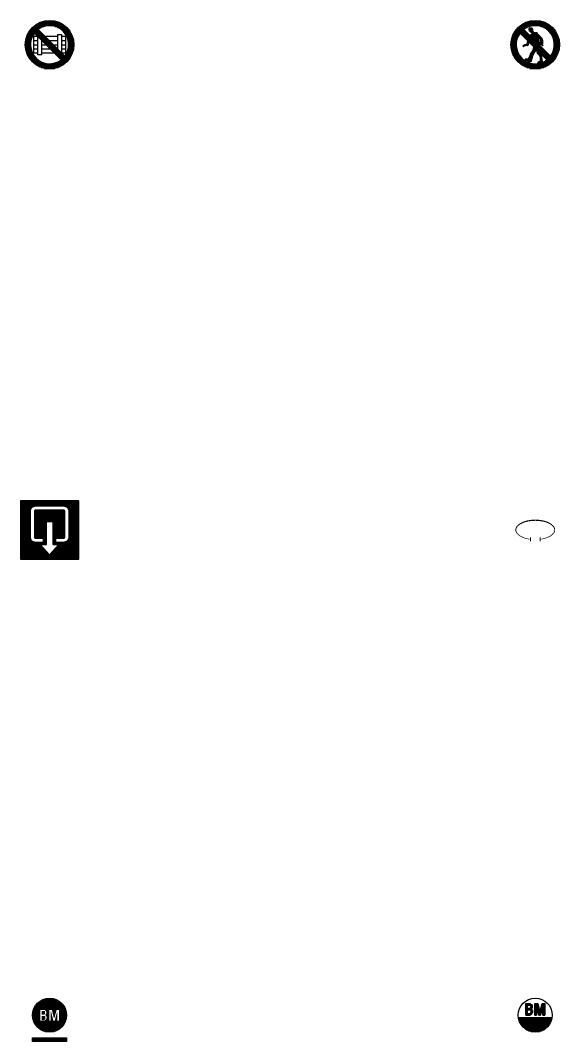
# Model space of a CAD drawing. Header units: millimetres. Extents: x -3 to 2253, y -3 to 1300.
# Drawn here: x 699 to 810, y 199.6 to 410 of the extents above; entities that cross this region are included whole.
import ezdxf

# ---------------------------------------------------------------- set-up
doc = ezdxf.new("R2010")
doc.units = ezdxf.units.MM
for name, color, linetype in [('GROEN', 3, 'Continuous'), ('ROOD', 1, 'Continuous'), ('VEILIG', 7, 'Continuous')]:
    doc.layers.add(name, color=color, linetype=linetype)

# ---------------------------------------------------------------- blocks, each defined once
blk = doc.blocks.new('*X197')
at = {"color": 0}
for p, q in [((209.5, 124.375), (216.5, 124.375)), ((209.5, 124.25), (216.5, 124.25)), ((209.5, 124.125), (216.5, 124.125)), ((209.5, 124), (216.5, 124)), ((209.5, 123.875), (216.5, 123.875)), ((209.5, 123.75), (216.5, 123.75))]:
    blk.add_line(p, q, dxfattribs=at)
blk = doc.blocks.new('*X196')
at = {"color": 0}
for p, q in [((191.42, 122.12), (194.58, 122.12)), ((191.7, 122.25), (194.3, 122.25)), ((192.07, 122.38), (193.93, 122.38)), ((189.65, 120), (191.08, 120)), ((189.69, 120.12), (191.08, 120.12)), ((189.73, 120.25), (196.27, 120.25)), ((189.78, 120.38), (196.22, 120.38)), ((189.84, 120.5), (196.16, 120.5)), ((189.9, 120.62), (196.1, 120.62)), ((189.97, 120.75), (196.03, 120.75)), ((190.04, 120.88), (195.96, 120.88)), ((190.13, 121), (195.87, 121)), ((190.22, 121.12), (195.78, 121.12)), ((190.32, 121.25), (195.68, 121.25)), ((190.43, 121.38), (195.57, 121.38)), ((190.55, 121.5), (195.45, 121.5)), ((190.68, 121.62), (195.32, 121.62)), ((190.83, 121.75), (195.17, 121.75)), ((191, 121.88), (195, 121.88)), ((191.2, 122), (194.8, 122)), ((192.08, 120.12), (192.94, 120.12)), ((192.23, 120), (192.94, 120)), ((193.52, 120.12), (194.39, 120.12)), ((193.55, 120), (194.36, 120)), ((194.95, 120.12), (196.31, 120.12)), ((194.95, 120), (196.35, 120)), ((189.5, 119.12), (191.08, 119.12)), ((189.5, 119), (191.08, 119)), ((189.5, 118.88), (191.08, 118.88)), ((189.51, 119.25), (191.08, 119.25)), ((189.51, 118.75), (191.08, 118.75)), ((189.52, 119.38), (191.08, 119.38)), ((189.52, 118.62), (191.08, 118.62)), ((189.54, 119.5), (191.08, 119.5)), ((189.54, 118.5), (191.08, 118.5)), ((189.56, 119.62), (191.08, 119.62)), ((189.56, 118.38), (191.08, 118.38)), ((189.58, 119.75), (191.08, 119.75)), ((189.58, 118.25), (191.08, 118.25)), ((189.61, 119.88), (191.08, 119.88)), ((189.61, 118.12), (191.08, 118.12)), ((189.65, 118), (191.08, 118)), ((189.69, 117.88), (191.08, 117.88)), ((191.41, 119.75), (192, 119.75)), ((191.41, 119.62), (192.04, 119.62)), ((191.41, 119.5), (192.05, 119.5)), ((191.41, 119.38), (192.03, 119.38)), ((191.41, 119.25), (191.96, 119.25)), ((191.41, 118.75), (192.04, 118.75)), ((191.41, 118.62), (192.07, 118.62)), ((191.41, 118.5), (192.08, 118.5)), ((191.41, 118.38), (192.06, 118.38)), ((191.41, 118.25), (192.02, 118.25)), ((191.41, 118.12), (191.91, 118.12)), ((192.09, 117.88), (192.94, 117.88)), ((192.23, 118), (192.94, 118)), ((192.25, 119.12), (192.94, 119.12)), ((192.25, 119), (192.94, 119)), ((192.31, 119.88), (192.94, 119.88)), ((192.33, 119.25), (192.94, 119.25)), ((192.33, 118.12), (192.94, 118.12)), ((192.35, 118.88), (192.94, 118.88)), ((192.36, 119.75), (192.94, 119.75)), ((192.37, 119.38), (192.94, 119.38)), ((192.39, 119.62), (192.94, 119.62)), ((192.39, 119.5), (192.94, 119.5)), ((192.39, 118.25), (192.94, 118.25)), ((192.41, 118.75), (192.94, 118.75)), ((192.43, 118.38), (192.94, 118.38)), ((192.44, 118.62), (192.94, 118.62)), ((192.45, 118.5), (192.94, 118.5)), ((193.27, 119.62), (193.3, 119.62)), ((193.27, 119.5), (193.33, 119.5)), ((193.27, 119.38), (193.36, 119.38)), ((193.27, 119.25), (193.39, 119.25)), ((193.27, 119.12), (193.42, 119.12)), ((193.27, 119), (193.45, 119)), ((193.27, 118.88), (193.48, 118.88)), ((193.27, 118.75), (193.51, 118.75)), ((193.27, 118.62), (193.54, 118.62)), ((193.27, 118.5), (193.57, 118.5)), ((193.27, 118.38), (193.61, 118.38)), ((193.27, 118.25), (193.64, 118.25)), ((193.27, 118.12), (193.67, 118.12)), ((193.27, 118), (193.7, 118)), ((193.27, 117.88), (193.73, 117.88)), ((193.58, 119.88), (194.33, 119.88)), ((193.61, 119.75), (194.29, 119.75)), ((193.64, 119.62), (194.26, 119.62)), ((193.67, 119.5), (194.22, 119.5)), ((193.7, 119.38), (194.19, 119.38)), ((193.73, 119.25), (194.16, 119.25)), ((193.76, 119.12), (194.12, 119.12)), ((193.79, 119), (194.09, 119)), ((193.82, 118.88), (194.05, 118.88)), ((193.85, 118.75), (194.02, 118.75)), ((193.88, 118.62), (193.99, 118.62)), ((193.91, 118.5), (193.95, 118.5)), ((194.13, 117.88), (194.59, 117.88)), ((194.16, 118), (194.59, 118)), ((194.19, 118.12), (194.59, 118.12)), ((194.22, 118.25), (194.59, 118.25)), ((194.25, 118.38), (194.59, 118.38)), ((194.29, 118.5), (194.59, 118.5)), ((194.32, 118.62), (194.59, 118.62)), ((194.35, 118.75), (194.59, 118.75)), ((194.38, 118.88), (194.59, 118.88)), ((194.41, 119), (194.59, 119)), ((194.44, 119.12), (194.59, 119.12)), ((194.47, 119.25), (194.59, 119.25)), ((194.5, 119.38), (194.59, 119.38)), ((194.53, 119.5), (194.59, 119.5)), ((194.56, 119.62), (194.59, 119.62)), ((194.95, 119.88), (196.39, 119.88)), ((194.95, 119.75), (196.42, 119.75)), ((194.95, 119.62), (196.44, 119.62)), ((194.95, 119.5), (196.46, 119.5)), ((194.95, 119.38), (196.48, 119.38)), ((194.95, 119.25), (196.49, 119.25)), ((194.95, 119.12), (196.5, 119.12)), ((194.95, 119), (196.5, 119)), ((194.95, 118.88), (196.5, 118.88)), ((194.95, 118.75), (196.49, 118.75)), ((194.95, 118.62), (196.48, 118.62)), ((194.95, 118.5), (196.46, 118.5)), ((194.95, 118.38), (196.44, 118.38)), ((194.95, 118.25), (196.42, 118.25)), ((194.95, 118.12), (196.39, 118.12)), ((194.95, 118), (196.35, 118)), ((194.95, 117.88), (196.31, 117.88)), ((189.73, 117.75), (196.27, 117.75)), ((189.78, 117.62), (196.22, 117.62)), ((189.84, 117.5), (196.16, 117.5)), ((189.9, 117.38), (196.1, 117.38)), ((189.97, 117.25), (196.03, 117.25)), ((190.04, 117.12), (195.96, 117.12)), ((190.13, 117), (195.87, 117)), ((190.22, 116.88), (195.78, 116.88)), ((190.32, 116.75), (195.68, 116.75)), ((190.43, 116.62), (195.57, 116.62)), ((190.55, 116.5), (195.45, 116.5)), ((190.68, 116.38), (195.32, 116.38)), ((190.83, 116.25), (195.17, 116.25)), ((191, 116.12), (195, 116.12)), ((191.2, 116), (194.8, 116)), ((191.42, 115.88), (194.58, 115.88)), ((191.7, 115.75), (194.3, 115.75)), ((192.07, 115.62), (193.93, 115.62))]:
    blk.add_line(p, q, dxfattribs=at)
blk = doc.blocks.new('0511')
at = {"layer": 'ROOD'}
for p, q in [((-3.5, -4.7), (3.5, -4.7)), ((-3.5, -5.45), (-3.5, -4.7)), ((3.5, -5.45), (-3.5, -5.45)), ((3.5, -4.7), (3.5, -5.45))]:
    blk.add_line(p, q, dxfattribs=at)
blk.add_circle((0, 0), 3.5, dxfattribs=at)
blk.add_blockref('*X196', (-193, -119), dxfattribs=at)
at = {"layer": 'ROOD', "xscale": -1, "rotation": 180}
blk.add_blockref('*X197', (-213, 119), dxfattribs=at)
blk = doc.blocks.new('*X200')
at = {"color": 0}
for p, q in [((251.08, 121.38), (251.94, 121.38)), ((251.08, 121.25), (252.18, 121.25)), ((251.08, 121.12), (252.28, 121.12)), ((251.08, 121), (251.41, 121)), ((251.08, 120.88), (251.41, 120.88)), ((251.08, 120.75), (251.41, 120.75)), ((251.08, 120.62), (251.41, 120.62)), ((251.08, 120.5), (251.41, 120.5)), ((251.08, 120.38), (252.29, 120.38)), ((251.08, 120.25), (252.19, 120.25)), ((251.08, 120.12), (252.31, 120.12)), ((251.08, 120), (251.41, 120)), ((251.97, 121), (252.34, 121)), ((252, 120.5), (252.35, 120.5)), ((252, 120), (252.39, 120)), ((252.03, 120.88), (252.38, 120.88)), ((252.04, 120.62), (252.38, 120.62)), ((252.05, 120.75), (252.39, 120.75)), ((252.94, 121.38), (253.51, 121.38)), ((252.94, 121.25), (253.54, 121.25)), ((252.94, 121.12), (253.57, 121.12)), ((252.94, 121), (253.6, 121)), ((252.94, 120.88), (253.27, 120.88)), ((252.94, 120.75), (253.27, 120.75)), ((252.94, 120.62), (253.27, 120.62)), ((252.94, 120.5), (253.27, 120.5)), ((252.94, 120.38), (253.27, 120.38)), ((252.94, 120.25), (253.27, 120.25)), ((252.94, 120.12), (253.27, 120.12)), ((252.94, 120), (253.27, 120)), ((253.29, 120.88), (253.63, 120.88)), ((253.32, 120.75), (253.66, 120.75)), ((253.35, 120.62), (253.69, 120.62)), ((253.38, 120.5), (253.72, 120.5)), ((253.41, 120.38), (253.75, 120.38)), ((253.44, 120.25), (253.78, 120.25)), ((253.47, 120.12), (253.81, 120.12)), ((253.5, 120), (253.84, 120)), ((254.03, 120), (254.36, 120)), ((254.07, 120.12), (254.39, 120.12)), ((254.1, 120.25), (254.42, 120.25)), ((254.14, 120.38), (254.45, 120.38)), ((254.17, 120.5), (254.48, 120.5)), ((254.2, 120.62), (254.51, 120.62)), ((254.24, 120.75), (254.54, 120.75)), ((254.27, 120.88), (254.57, 120.88)), ((254.3, 121), (254.95, 121)), ((254.34, 121.12), (254.95, 121.12)), ((254.37, 121.25), (254.95, 121.25)), ((254.41, 121.38), (254.95, 121.38)), ((254.59, 120.88), (254.95, 120.88)), ((254.59, 120.75), (254.95, 120.75)), ((254.59, 120.62), (254.95, 120.62)), ((254.59, 120.5), (254.95, 120.5)), ((254.59, 120.38), (254.95, 120.38)), ((254.59, 120.25), (254.95, 120.25)), ((254.59, 120.12), (254.95, 120.12)), ((254.59, 120), (254.95, 120)), ((251.08, 119.88), (251.41, 119.88)), ((251.08, 119.75), (251.41, 119.75)), ((251.08, 119.62), (251.41, 119.62)), ((251.08, 119.5), (251.41, 119.5)), ((251.08, 119.38), (251.41, 119.38)), ((251.08, 119.25), (252.27, 119.25)), ((251.08, 119.12), (252.16, 119.12)), ((251.08, 119), (251.97, 119)), ((251.97, 119.38), (252.36, 119.38)), ((252.04, 119.5), (252.41, 119.5)), ((252.07, 119.88), (252.43, 119.88)), ((252.07, 119.62), (252.44, 119.62)), ((252.08, 119.75), (252.45, 119.75)), ((252.94, 119.88), (253.27, 119.88)), ((252.94, 119.75), (253.27, 119.75)), ((252.94, 119.62), (253.27, 119.62)), ((252.94, 119.5), (253.27, 119.5)), ((252.94, 119.38), (253.27, 119.38)), ((252.94, 119.25), (253.27, 119.25)), ((252.94, 119.12), (253.27, 119.12)), ((252.94, 119), (253.27, 119)), ((253.53, 119.88), (253.87, 119.88)), ((253.56, 119.75), (253.9, 119.75)), ((253.59, 119.62), (253.93, 119.62)), ((253.62, 119.5), (254.24, 119.5)), ((253.65, 119.38), (254.21, 119.38)), ((253.69, 119.25), (254.17, 119.25)), ((253.72, 119.12), (254.14, 119.12)), ((253.75, 119), (254.11, 119)), ((253.93, 119.62), (254.27, 119.62)), ((253.97, 119.75), (254.3, 119.75)), ((254, 119.88), (254.33, 119.88)), ((254.59, 119.88), (254.95, 119.88)), ((254.59, 119.75), (254.95, 119.75)), ((254.59, 119.62), (254.95, 119.62)), ((254.59, 119.5), (254.95, 119.5)), ((254.59, 119.38), (254.95, 119.38)), ((254.59, 119.25), (254.95, 119.25)), ((254.59, 119.12), (254.95, 119.12)), ((254.59, 119), (254.95, 119))]:
    blk.add_line(p, q, dxfattribs=at)
blk = doc.blocks.new('*X199')
at = {"color": 0}
for p, q in [((249.56, 118.38), (256.44, 118.38)), ((249.58, 118.25), (256.42, 118.25)), ((249.61, 118.12), (256.39, 118.12)), ((249.65, 118), (256.35, 118)), ((249.69, 117.88), (256.31, 117.88)), ((249.73, 117.75), (256.27, 117.75)), ((249.78, 117.62), (256.22, 117.62)), ((249.84, 117.5), (256.16, 117.5)), ((249.9, 117.38), (256.1, 117.38)), ((249.97, 117.25), (256.03, 117.25)), ((250.04, 117.12), (255.96, 117.12)), ((250.13, 117), (255.87, 117)), ((250.22, 116.88), (255.78, 116.88)), ((250.32, 116.75), (255.68, 116.75)), ((250.43, 116.62), (255.57, 116.62)), ((250.55, 116.5), (255.45, 116.5)), ((250.68, 116.38), (255.32, 116.38)), ((250.83, 116.25), (255.17, 116.25)), ((251, 116.12), (255, 116.12)), ((251.2, 116), (254.8, 116)), ((251.42, 115.88), (254.58, 115.88)), ((251.7, 115.75), (254.3, 115.75)), ((252.07, 115.62), (253.93, 115.62))]:
    blk.add_line(p, q, dxfattribs=at)
blk = doc.blocks.new('0512')
at = {"layer": 'ROOD'}
for p, q in [((-0.06, 2.388), (0.51, 2.388)), ((-0.06, -0.012), (-0.06, 2.388)), ((0.51, 2.388), (0.93, 0.618)), ((0.93, 0.618), (1.41, 2.388)), ((1.41, 2.388), (1.95, 2.388)), ((1.95, 2.388), (1.95, -0.012)), ((0.75, -0.012), (0.27, 1.938)), ((0.27, 1.938), (0.27, -0.012)), ((1.59, 1.938), (1.11, -0.012)), ((1.59, -0.012), (1.59, 1.938)), ((-3.464, -0.5), (3.464, -0.5)), ((0.27, -0.012), (-0.06, -0.012)), ((1.11, -0.012), (0.75, -0.012)), ((1.95, -0.012), (1.59, -0.012))]:
    blk.add_line(p, q, dxfattribs=at)
for points in [[(-1.92, 2.388), (-1.17, 2.388, -0.2196368), (-0.78, 2.208, -0.3862653), (-0.81, 1.248, -0.3368756), (-0.6, 0.468, -0.1852131), (-1.05, -0.012), (-1.92, -0.012)], [(-1.59, 2.058), (-1.17, 2.058, -0.3027756), (-0.99, 1.938, -0.2), (-0.99, 1.518, -0.3027756), (-1.17, 1.398), (-1.59, 1.398)], [(-1.59, 1.068), (-1.17, 1.068, -0.3757351), (-0.93, 0.858, -0.1085623), (-0.96, 0.498, -0.2478878), (-1.17, 0.288), (-1.59, 0.288)]]:
    blk.add_lwpolyline(points, format="xyb", close=True, dxfattribs=at)
blk.add_circle((0, 0), 3.5, dxfattribs=at)
for name in ['*X200', '*X199']:
    blk.add_blockref(name, (-253, -119), dxfattribs=at)
blk = doc.blocks.new('*X247')
at = {"color": 0}
for p, q in [((84, 105.9), (96, 105.9)), ((84, 105.8), (96, 105.8)), ((84, 105.7), (96, 105.7)), ((84, 105.6), (96, 105.6)), ((84, 105.5), (96, 105.5)), ((84, 105.4), (96, 105.4)), ((84, 105.3), (96, 105.3)), ((84, 105.2), (96, 105.2)), ((84, 105.1), (96, 105.1)), ((84, 105), (96, 105)), ((84, 104.9), (86.86, 104.9)), ((84, 104.8), (86.6, 104.8)), ((84, 104.7), (86.45, 104.7)), ((84, 104.6), (86.34, 104.6)), ((84, 104.5), (86.25, 104.5)), ((84, 104.4), (86.18, 104.4)), ((84, 104.3), (86.13, 104.3)), ((84, 104.2), (86.09, 104.2)), ((84, 104.1), (86.06, 104.1)), ((84, 104), (86.05, 104)), ((84, 103.9), (86.04, 103.9)), ((84, 103.8), (86.04, 103.8)), ((84, 103.7), (86.04, 103.7)), ((84, 103.6), (86.04, 103.6)), ((84, 103.5), (86.04, 103.5)), ((84, 103.4), (86.04, 103.4)), ((84, 103.3), (86.04, 103.3)), ((84, 103.2), (86.04, 103.2)), ((86.89, 103.8), (93.11, 103.8)), ((86.89, 103.7), (93.11, 103.7)), ((86.89, 103.6), (93.11, 103.6)), ((86.89, 103.5), (93.11, 103.5)), ((86.89, 103.4), (93.11, 103.4)), ((86.89, 103.3), (93.11, 103.3)), ((86.89, 103.2), (93.11, 103.2)), ((86.9, 103.9), (93.1, 103.9)), ((86.95, 104), (93.05, 104)), ((93.14, 104.9), (96, 104.9)), ((93.4, 104.8), (96, 104.8)), ((93.55, 104.7), (96, 104.7)), ((93.66, 104.6), (96, 104.6)), ((93.75, 104.5), (96, 104.5)), ((93.82, 104.4), (96, 104.4)), ((93.87, 104.3), (96, 104.3)), ((93.91, 104.2), (96, 104.2)), ((93.94, 104.1), (96, 104.1)), ((93.95, 104), (96, 104)), ((93.96, 103.9), (96, 103.9)), ((93.96, 103.8), (96, 103.8)), ((93.96, 103.7), (96, 103.7)), ((93.96, 103.6), (96, 103.6)), ((93.96, 103.5), (96, 103.5)), ((93.96, 103.4), (96, 103.4)), ((93.96, 103.3), (96, 103.3)), ((93.96, 103.2), (96, 103.2)), ((84, 103.1), (86.04, 103.1)), ((84, 103), (86.04, 103)), ((84, 102.9), (86.04, 102.9)), ((84, 102.8), (86.04, 102.8)), ((84, 102.7), (86.04, 102.7)), ((84, 102.6), (86.04, 102.6)), ((84, 102.5), (86.04, 102.5)), ((84, 102.4), (86.04, 102.4)), ((84, 102.3), (86.04, 102.3)), ((84, 102.2), (86.04, 102.2)), ((84, 102.1), (86.04, 102.1)), ((84, 102), (86.04, 102)), ((84, 101.9), (86.04, 101.9)), ((84, 101.8), (86.04, 101.8)), ((84, 101.7), (86.04, 101.7)), ((84, 101.6), (86.04, 101.6)), ((84, 101.5), (86.04, 101.5)), ((84, 101.4), (86.04, 101.4)), ((84, 101.3), (86.04, 101.3)), ((84, 101.2), (86.04, 101.2)), ((84, 101.1), (86.04, 101.1)), ((86.89, 103.1), (93.11, 103.1)), ((86.89, 103), (93.11, 103)), ((86.89, 102.9), (93.11, 102.9)), ((86.89, 102.8), (93.11, 102.8)), ((86.89, 102.7), (93.11, 102.7)), ((86.89, 102.6), (93.11, 102.6)), ((86.89, 102.5), (93.11, 102.5)), ((86.89, 102.4), (93.11, 102.4)), ((86.89, 102.3), (93.11, 102.3)), ((86.89, 102.2), (93.11, 102.2)), ((86.89, 102.1), (93.11, 102.1)), ((86.89, 102), (93.11, 102)), ((86.89, 101.9), (93.11, 101.9)), ((86.89, 101.8), (93.11, 101.8)), ((86.89, 101.7), (89.36, 101.7)), ((86.89, 101.6), (89.36, 101.6)), ((86.89, 101.5), (89.36, 101.5)), ((86.89, 101.4), (89.36, 101.4)), ((86.89, 101.3), (89.36, 101.3)), ((86.89, 101.2), (89.36, 101.2)), ((86.89, 101.1), (89.36, 101.1)), ((90.64, 101.7), (93.11, 101.7)), ((90.64, 101.6), (93.11, 101.6)), ((90.64, 101.5), (93.11, 101.5)), ((90.64, 101.4), (93.11, 101.4)), ((90.64, 101.3), (93.11, 101.3)), ((90.64, 101.2), (93.11, 101.2)), ((90.64, 101.1), (93.11, 101.1)), ((93.96, 103.1), (96, 103.1)), ((93.96, 103), (96, 103)), ((93.96, 102.9), (96, 102.9)), ((93.96, 102.8), (96, 102.8)), ((93.96, 102.7), (96, 102.7)), ((93.96, 102.6), (96, 102.6)), ((93.96, 102.5), (96, 102.5)), ((93.96, 102.4), (96, 102.4)), ((93.96, 102.3), (96, 102.3)), ((93.96, 102.2), (96, 102.2)), ((93.96, 102.1), (96, 102.1)), ((93.96, 102), (96, 102)), ((93.96, 101.9), (96, 101.9)), ((93.96, 101.8), (96, 101.8)), ((93.96, 101.7), (96, 101.7)), ((93.96, 101.6), (96, 101.6)), ((93.96, 101.5), (96, 101.5)), ((93.96, 101.4), (96, 101.4)), ((93.96, 101.3), (96, 101.3)), ((93.96, 101.2), (96, 101.2)), ((93.96, 101.1), (96, 101.1)), ((84, 101), (86.04, 101)), ((84, 100.9), (86.04, 100.9)), ((84, 100.8), (86.04, 100.8)), ((84, 100.7), (86.04, 100.7)), ((84, 100.6), (86.04, 100.6)), ((84, 100.5), (86.04, 100.5)), ((84, 100.4), (86.04, 100.4)), ((84, 100.3), (86.04, 100.3)), ((84, 100.2), (86.04, 100.2)), ((84, 100.1), (86.04, 100.1)), ((84, 100), (86.04, 100)), ((84, 99.9), (86.04, 99.9)), ((84, 99.8), (86.04, 99.8)), ((84, 99.7), (86.04, 99.7)), ((84, 99.6), (86.04, 99.6)), ((84, 99.5), (86.04, 99.5)), ((84, 99.4), (86.04, 99.4)), ((84, 99.3), (86.04, 99.3)), ((84, 99.2), (86.04, 99.2)), ((84, 99.1), (86.04, 99.1)), ((84, 99), (86.04, 99)), ((86.89, 101), (89.36, 101)), ((86.89, 100.9), (89.36, 100.9)), ((86.89, 100.8), (89.36, 100.8)), ((86.89, 100.7), (89.36, 100.7)), ((86.89, 100.6), (89.36, 100.6)), ((86.89, 100.5), (89.36, 100.5)), ((86.89, 100.4), (89.36, 100.4)), ((86.89, 100.3), (89.36, 100.3)), ((86.89, 100.2), (89.36, 100.2)), ((86.89, 100.1), (89.36, 100.1)), ((86.89, 100), (89.36, 100)), ((86.89, 99.9), (89.36, 99.9)), ((86.89, 99.8), (89.36, 99.8)), ((86.89, 99.7), (89.36, 99.7)), ((86.89, 99.6), (89.36, 99.6)), ((86.89, 99.5), (89.36, 99.5)), ((86.89, 99.4), (89.36, 99.4)), ((86.89, 99.3), (89.36, 99.3)), ((86.89, 99.2), (89.36, 99.2)), ((86.89, 99.1), (89.36, 99.1)), ((86.89, 99), (89.36, 99)), ((90.64, 101), (93.11, 101)), ((90.64, 100.9), (93.11, 100.9)), ((90.64, 100.8), (93.11, 100.8)), ((90.64, 100.7), (93.11, 100.7)), ((90.64, 100.6), (93.11, 100.6)), ((90.64, 100.5), (93.11, 100.5)), ((90.64, 100.4), (93.11, 100.4)), ((90.64, 100.3), (93.11, 100.3)), ((90.64, 100.2), (93.11, 100.2)), ((90.64, 100.1), (93.11, 100.1)), ((90.64, 100), (93.11, 100)), ((90.64, 99.9), (93.11, 99.9)), ((90.64, 99.8), (93.11, 99.8)), ((90.64, 99.7), (93.11, 99.7)), ((90.64, 99.6), (93.11, 99.6)), ((90.64, 99.5), (93.11, 99.5)), ((90.64, 99.4), (93.11, 99.4)), ((90.64, 99.3), (93.11, 99.3)), ((90.64, 99.2), (93.11, 99.2)), ((90.64, 99.1), (93.11, 99.1)), ((90.64, 99), (93.11, 99)), ((93.96, 101), (96, 101)), ((93.96, 100.9), (96, 100.9)), ((93.96, 100.8), (96, 100.8)), ((93.96, 100.7), (96, 100.7)), ((93.96, 100.6), (96, 100.6)), ((93.96, 100.5), (96, 100.5)), ((93.96, 100.4), (96, 100.4)), ((93.96, 100.3), (96, 100.3)), ((93.96, 100.2), (96, 100.2)), ((93.96, 100.1), (96, 100.1)), ((93.96, 100), (96, 100)), ((93.96, 99.9), (96, 99.9)), ((93.96, 99.8), (96, 99.8)), ((93.96, 99.7), (96, 99.7)), ((93.96, 99.6), (96, 99.6)), ((93.96, 99.5), (96, 99.5)), ((93.96, 99.4), (96, 99.4)), ((93.96, 99.3), (96, 99.3)), ((93.96, 99.2), (96, 99.2)), ((93.96, 99.1), (96, 99.1)), ((93.96, 99), (96, 99)), ((84, 98.9), (86.04, 98.9)), ((84, 98.8), (86.04, 98.8)), ((84, 98.7), (86.04, 98.7)), ((84, 98.6), (86.04, 98.6)), ((84, 98.5), (86.04, 98.5)), ((84, 98.4), (86.04, 98.4)), ((84, 98.3), (86.05, 98.3)), ((84, 98.2), (86.08, 98.2)), ((84, 98.1), (86.11, 98.1)), ((84, 98), (86.16, 98)), ((84, 97.9), (86.22, 97.9)), ((84, 97.8), (86.3, 97.8)), ((84, 97.7), (86.39, 97.7)), ((84, 97.6), (86.53, 97.6)), ((84, 97.5), (86.72, 97.5)), ((84, 97.4), (89.36, 97.4)), ((84, 97.3), (89.36, 97.3)), ((84, 97.2), (89.36, 97.2)), ((84, 97.1), (89.36, 97.1)), ((84, 97), (88.07, 97)), ((84, 96.9), (88.16, 96.9)), ((86.89, 98.9), (89.36, 98.9)), ((86.89, 98.8), (89.36, 98.8)), ((86.89, 98.7), (89.36, 98.7)), ((86.89, 98.6), (89.36, 98.6)), ((86.89, 98.5), (89.36, 98.5)), ((86.92, 98.4), (89.36, 98.4)), ((87.03, 98.3), (89.36, 98.3)), ((88.71, 98.2), (89.36, 98.2)), ((88.71, 98.1), (89.36, 98.1)), ((88.71, 98), (89.36, 98)), ((88.71, 97.9), (89.36, 97.9)), ((88.71, 97.8), (89.36, 97.8)), ((88.71, 97.7), (89.36, 97.7)), ((88.71, 97.6), (89.36, 97.6)), ((88.71, 97.5), (89.36, 97.5)), ((90.64, 98.9), (93.11, 98.9)), ((90.64, 98.8), (93.11, 98.8)), ((90.64, 98.7), (93.11, 98.7)), ((90.64, 98.6), (93.11, 98.6)), ((90.64, 98.5), (93.11, 98.5)), ((90.64, 98.4), (93.08, 98.4)), ((90.64, 98.3), (92.97, 98.3)), ((90.64, 98.2), (91.29, 98.2)), ((90.64, 98.1), (91.29, 98.1)), ((90.64, 98), (91.29, 98)), ((90.64, 97.9), (91.29, 97.9)), ((90.64, 97.8), (91.29, 97.8)), ((90.64, 97.7), (91.29, 97.7)), ((90.64, 97.6), (91.29, 97.6)), ((90.64, 97.5), (91.29, 97.5)), ((90.64, 97.4), (96, 97.4)), ((90.64, 97.3), (96, 97.3)), ((90.64, 97.2), (96, 97.2)), ((90.64, 97.1), (96, 97.1)), ((91.84, 96.9), (96, 96.9)), ((91.93, 97), (96, 97)), ((93.28, 97.5), (96, 97.5)), ((93.47, 97.6), (96, 97.6)), ((93.61, 97.7), (96, 97.7)), ((93.7, 97.8), (96, 97.8)), ((93.78, 97.9), (96, 97.9)), ((93.84, 98), (96, 98)), ((93.89, 98.1), (96, 98.1)), ((93.92, 98.2), (96, 98.2)), ((93.95, 98.3), (96, 98.3)), ((93.96, 98.9), (96, 98.9)), ((93.96, 98.8), (96, 98.8)), ((93.96, 98.7), (96, 98.7)), ((93.96, 98.6), (96, 98.6)), ((93.96, 98.5), (96, 98.5)), ((93.96, 98.4), (96, 98.4)), ((84, 96.8), (88.25, 96.8)), ((84, 96.7), (88.34, 96.7)), ((84, 96.6), (88.43, 96.6)), ((84, 96.5), (88.52, 96.5)), ((84, 96.4), (88.61, 96.4)), ((84, 96.3), (88.7, 96.3)), ((84, 96.2), (88.79, 96.2)), ((84, 96.1), (88.88, 96.1)), ((84, 96), (88.97, 96)), ((84, 95.9), (89.06, 95.9)), ((84, 95.8), (89.15, 95.8)), ((84, 95.7), (89.24, 95.7)), ((84, 95.6), (89.33, 95.6)), ((84, 95.5), (89.42, 95.5)), ((84, 95.4), (89.51, 95.4)), ((84, 95.3), (89.6, 95.3)), ((84, 95.2), (89.69, 95.2)), ((84, 95.1), (89.78, 95.1)), ((84, 95), (89.87, 95)), ((84, 94.9), (89.96, 94.9)), ((84, 94.8), (96, 94.8)), ((90.04, 94.9), (96, 94.9)), ((90.13, 95), (96, 95)), ((90.22, 95.1), (96, 95.1)), ((90.31, 95.2), (96, 95.2)), ((90.4, 95.3), (96, 95.3)), ((90.49, 95.4), (96, 95.4)), ((90.58, 95.5), (96, 95.5)), ((90.67, 95.6), (96, 95.6)), ((90.76, 95.7), (96, 95.7)), ((90.85, 95.8), (96, 95.8)), ((90.94, 95.9), (96, 95.9)), ((91.03, 96), (96, 96)), ((91.12, 96.1), (96, 96.1)), ((91.21, 96.2), (96, 96.2)), ((91.3, 96.3), (96, 96.3)), ((91.39, 96.4), (96, 96.4)), ((91.48, 96.5), (96, 96.5)), ((91.57, 96.6), (96, 96.6)), ((91.66, 96.7), (96, 96.7)), ((91.75, 96.8), (96, 96.8)), ((84, 94.7), (96, 94.7)), ((84, 94.6), (96, 94.6)), ((84, 94.5), (96, 94.5)), ((84, 94.4), (96, 94.4)), ((84, 94.3), (96, 94.3)), ((84, 94.2), (96, 94.2)), ((84, 94.1), (96, 94.1))]:
    blk.add_line(p, q, dxfattribs=at)
blk = doc.blocks.new('0609')
at = {"layer": 'VEILIG'}
for p, q in [((-6, 6), (-6, -6)), ((6, 6), (-6, 6)), ((6, -6), (6, 6)), ((-6, -6), (6, -6))]:
    blk.add_line(p, q, dxfattribs=at)
blk.add_lwpolyline([(-3.96, -1.5), (-3.96, 3.86, -0.414214), (-2.89, 4.93), (2.89, 4.93, -0.414214), (3.96, 3.86), (3.96, -1.5, -0.414214), (2.89, -2.57), (1.29, -2.57), (1.29, -1.71), (2.89, -1.71, 0.414214), (3.11, -1.5), (3.11, 3.86, 0.414214), (2.89, 4.07), (-2.89, 4.07, 0.414214), (-3.11, 3.86), (-3.11, -1.5, 0.414214), (-2.89, -1.71), (-1.29, -1.71), (-1.29, -2.57), (-2.89, -2.57, -0.414214)], format="xyb", close=True, dxfattribs=at)
blk.add_lwpolyline([(-0.64, -3), (-0.64, 1.71), (0.64, 1.71), (0.64, -3), (1.93, -3), (0, -5.14), (-1.93, -3)], close=True, dxfattribs=at)
at = {"layer": 'GROEN'}
blk.add_blockref('*X247', (-90, -100), dxfattribs=at)
blk = doc.blocks.new('0610')
at = {"layer": 'GROEN'}
blk.add_lwpolyline([(1, -1.94, 0.1, 0.12, 0.019634), (1.62, -1.83, 0.12, 0.14, 0.064948), (2.83, -1.41, 0.14, 0.16, 0.104203), (3.76, -0.68, 0.16, 0.18, 0.174705), (4, 0, 0.18, 0.2, 0.174705), (3.76, 0.68, 0.2, 0.22, 0.104203), (2.83, 1.41, 0.22, 0.24, 0.064948), (1.62, 1.83, 0.24, 0.25, 0.051099), (0, 2, 0.25, 0.24, 0.051099), (-1.62, 1.83, 0.24, 0.22, 0.064948), (-2.83, 1.41, 0.22, 0.2, 0.104203), (-3.76, 0.68, 0.2, 0.18, 0.174705), (-4, 0, 0.18, 0.16, 0.174705), (-3.76, -0.68, 0.16, 0.14, 0.104203), (-2.83, -1.41, 0.14, 0.12, 0.064948), (-1.62, -1.83, 0.12, 0.1, 0.019634), (-1, -1.94, 0.1, 0.1, 0.051099)], format="xyseb", dxfattribs=at)
at = {"layer": 'GROEN', "const_width": 0.2}
for points in [[(-1, -2.35), (-1, -1.5)], [(1, -2.35), (1, -1.5)]]:
    blk.add_lwpolyline(points, dxfattribs=at)
blk = doc.blocks.new('*X327')
at = {"color": 0}
for p, q in [((5.17, 103.12), (10.83, 103.12)), ((5.47, 103.31), (10.53, 103.31)), ((5.82, 103.5), (10.18, 103.5)), ((6.26, 103.69), (9.74, 103.69)), ((6.89, 103.88), (9.11, 103.88)), ((3.45, 101.06), (4.66, 101.06)), ((3.53, 101.25), (4.78, 101.25)), ((3.63, 101.44), (6.32, 101.44)), ((3.74, 101.62), (6.13, 101.62)), ((3.87, 101.81), (5.95, 101.81)), ((4, 102), (5.76, 102)), ((4.15, 102.19), (5.7, 102.19)), ((4.31, 102.38), (5.99, 102.38)), ((4.49, 102.56), (6.34, 102.56)), ((4.69, 102.75), (6.83, 102.75)), ((4.92, 102.94), (11.08, 102.94)), ((4.99, 101.25), (6.51, 101.25)), ((5.18, 101.06), (6.7, 101.06)), ((9.17, 102.75), (11.31, 102.75)), ((9.66, 102.56), (11.51, 102.56)), ((10.01, 102.38), (11.69, 102.38)), ((10.3, 102.19), (11.85, 102.19)), ((10.54, 102), (12, 102)), ((10.74, 101.81), (12.13, 101.81)), ((10.92, 101.62), (12.26, 101.62)), ((11.08, 101.44), (12.37, 101.44)), ((11.22, 101.25), (12.47, 101.25)), ((11.34, 101.06), (12.55, 101.06)), ((3, 99.19), (4.08, 99.19)), ((3, 99), (4.07, 99)), ((3.01, 99.38), (4.09, 99.38)), ((3.03, 99.56), (4.11, 99.56)), ((3.06, 99.75), (4.14, 99.75)), ((3.09, 99.94), (4.18, 99.94)), ((3.13, 100.12), (4.24, 100.12)), ((3.18, 100.31), (4.3, 100.31)), ((3.23, 100.5), (4.37, 100.5)), ((3.29, 100.69), (4.45, 100.69)), ((3.36, 100.88), (4.55, 100.88)), ((5.37, 100.88), (6.88, 100.88)), ((5.55, 100.69), (7.07, 100.69)), ((5.74, 100.5), (7.26, 100.5)), ((5.93, 100.31), (7.45, 100.31)), ((6.12, 100.12), (7.63, 100.12)), ((6.3, 99.94), (7.82, 99.94)), ((6.49, 99.75), (8.01, 99.75)), ((6.68, 99.56), (8.2, 99.56)), ((6.87, 99.38), (8.38, 99.38)), ((7.05, 99.19), (8.57, 99.19)), ((7.24, 99), (8.76, 99)), ((11.45, 100.88), (12.64, 100.88)), ((11.55, 100.69), (12.71, 100.69)), ((11.63, 100.5), (12.77, 100.5)), ((11.7, 100.31), (12.82, 100.31)), ((11.76, 100.12), (12.87, 100.12)), ((11.82, 99.94), (12.91, 99.94)), ((11.86, 99.75), (12.94, 99.75)), ((11.89, 99.56), (12.97, 99.56)), ((11.91, 99.38), (12.99, 99.38)), ((11.92, 99.19), (13, 99.19)), ((11.93, 99), (13, 99)), ((3, 98.81), (4.08, 98.81)), ((3.01, 98.62), (4.09, 98.62)), ((3.03, 98.44), (4.11, 98.44)), ((3.06, 98.25), (4.14, 98.25)), ((3.09, 98.06), (4.18, 98.06)), ((3.13, 97.88), (4.24, 97.88)), ((3.18, 97.69), (4.3, 97.69)), ((3.23, 97.5), (4.37, 97.5)), ((3.29, 97.31), (4.45, 97.31)), ((3.36, 97.12), (4.55, 97.12)), ((3.45, 96.94), (4.66, 96.94)), ((7.43, 98.81), (8.95, 98.81)), ((7.62, 98.62), (9.13, 98.62)), ((7.8, 98.44), (9.32, 98.44)), ((7.99, 98.25), (9.51, 98.25)), ((8.18, 98.06), (9.7, 98.06)), ((8.37, 97.88), (9.88, 97.88)), ((8.55, 97.69), (10.07, 97.69)), ((8.74, 97.5), (10.26, 97.5)), ((8.93, 97.31), (10.45, 97.31)), ((9.12, 97.12), (10.63, 97.12)), ((9.3, 96.94), (10.82, 96.94)), ((11.34, 96.94), (12.55, 96.94)), ((11.45, 97.12), (12.64, 97.12)), ((11.55, 97.31), (12.71, 97.31)), ((11.63, 97.5), (12.77, 97.5)), ((11.7, 97.69), (12.82, 97.69)), ((11.76, 97.88), (12.87, 97.88)), ((11.82, 98.06), (12.91, 98.06)), ((11.86, 98.25), (12.94, 98.25)), ((11.89, 98.44), (12.97, 98.44)), ((11.91, 98.62), (12.99, 98.62)), ((11.92, 98.81), (13, 98.81)), ((3.53, 96.75), (4.78, 96.75)), ((3.63, 96.56), (4.92, 96.56)), ((3.74, 96.38), (5.08, 96.38)), ((3.87, 96.19), (5.26, 96.19)), ((4, 96), (5.46, 96)), ((4.15, 95.81), (5.7, 95.81)), ((4.31, 95.62), (5.99, 95.62)), ((4.49, 95.44), (6.34, 95.44)), ((4.69, 95.25), (6.83, 95.25)), ((4.92, 95.06), (11.08, 95.06)), ((5.17, 94.88), (10.83, 94.88)), ((9.17, 95.25), (11.31, 95.25)), ((9.49, 96.75), (11.01, 96.75)), ((9.66, 95.44), (11.51, 95.44)), ((9.68, 96.56), (12.37, 96.56)), ((9.87, 96.38), (12.26, 96.38)), ((10.01, 95.62), (11.69, 95.62)), ((10.05, 96.19), (12.13, 96.19)), ((10.24, 96), (12, 96)), ((10.3, 95.81), (11.85, 95.81)), ((11.22, 96.75), (12.47, 96.75)), ((5.47, 94.69), (10.53, 94.69)), ((5.82, 94.5), (10.18, 94.5)), ((6.26, 94.31), (9.74, 94.31)), ((6.89, 94.12), (9.11, 94.12))]:
    blk.add_line(p, q, dxfattribs=at)
blk = doc.blocks.new('0805D')
at = {"layer": 'VEILIG'}
for p, q in [((-3.13, 2.37), (2.37, -3.13)), ((-2.37, 3.13), (3.13, -2.37)), ((-3.26, -1.74), (-3.26, 1.74)), ((-3.26, 1.74), (-2.5, 1.74)), ((-3.26, 0.87), (-2.43, 0.87)), ((-3.26, 0), (-2.43, 0)), ((-2.43, -2.09), (-2.43, 1.68)), ((-1.61, -2.09), (-1.61, 0.85)), ((-1.61, 0), (-0.76, 0)), ((-0.98, 1.74), (1.61, 1.74)), ((-0.11, 0.87), (1.61, 0.87)), ((0.76, 0), (1.61, 0)), ((1.61, 2.09), (2.43, 2.09)), ((1.61, 2.09), (1.61, -0.85)), ((2.43, 2.09), (2.43, -1.68)), ((2.43, 1.74), (3.26, 1.74)), ((2.43, 0.87), (3.26, 0.87)), ((2.43, 0), (3.26, 0)), ((3.26, 1.74), (3.26, -1.74)), ((-3.26, -0.87), (-2.43, -0.87)), ((-2.43, -1.74), (-3.26, -1.74)), ((-1.61, -2.09), (-2.43, -2.09)), ((-1.61, -0.87), (0.11, -0.87)), ((0.98, -1.74), (-1.61, -1.74)), ((2.43, -0.87), (3.26, -0.87)), ((3.26, -1.74), (2.5, -1.74))]:
    blk.add_line(p, q, dxfattribs=at)
blk.add_circle((0, 0), 5, dxfattribs=at)
for start, end in [(142.8375, 307.1625), (322.8375, 127.1625)]:
    blk.add_arc((0, 0), 3.93, start, end, dxfattribs=at)
at = {"layer": 'ROOD'}
blk.add_blockref('*X327', (-8, -99), dxfattribs=at)
blk = doc.blocks.new('*X330')
at = {"color": 0}
for p, q in [((97.72, 102.19), (98.45, 102.19)), ((97.72, 102.09), (98.44, 102.09)), ((97.74, 102.28), (98.43, 102.28)), ((97.79, 102), (98.41, 102)), ((97.79, 101.81), (98.44, 101.81)), ((97.8, 102.38), (98.37, 102.38)), ((97.81, 101.91), (98.41, 101.91)), ((97.92, 102.47), (98.25, 102.47)), ((97.93, 101.72), (98.51, 101.72)), ((97.98, 101.62), (98.62, 101.62)), ((98.05, 101.06), (99.57, 101.06)), ((98.21, 101.16), (99.49, 101.16)), ((98.24, 101.53), (98.93, 101.53)), ((98.31, 101.25), (99.42, 101.25)), ((98.33, 101.44), (99.34, 101.44)), ((98.35, 101.34), (99.37, 101.34)), ((99.06, 101.53), (99.25, 101.53)), ((96.81, 99), (97.49, 99)), ((97.18, 99.09), (97.54, 99.09)), ((97.27, 99.19), (97.6, 99.19)), ((97.33, 99.28), (97.67, 99.28)), ((97.38, 99.38), (97.74, 99.38)), ((97.41, 99.47), (97.77, 99.47)), ((97.43, 99.56), (97.68, 99.56)), ((97.45, 99.75), (97.49, 99.75)), ((97.45, 99.66), (97.58, 99.66)), ((97.89, 100.88), (99.75, 100.88)), ((97.93, 100.97), (99.66, 100.97)), ((97.98, 100.78), (99.85, 100.78)), ((98.07, 100.69), (99.96, 100.69)), ((98.17, 100.59), (100.07, 100.59)), ((98.26, 100.5), (100.19, 100.5)), ((98.35, 100.41), (100.3, 100.41)), ((98.45, 100.31), (99.6, 100.31)), ((98.54, 100.22), (99.59, 100.22)), ((98.64, 100.12), (99.59, 100.12)), ((98.73, 100.03), (99.6, 100.03)), ((98.82, 99.94), (99.63, 99.94)), ((98.92, 99.84), (99.67, 99.84)), ((99.01, 99.75), (99.7, 99.75)), ((99.1, 99.66), (99.74, 99.66)), ((99.2, 99.56), (99.77, 99.56)), ((99.29, 99.47), (99.8, 99.47)), ((99.39, 99.38), (99.83, 99.38)), ((99.48, 99.28), (99.86, 99.28)), ((99.57, 99.19), (99.89, 99.19)), ((99.67, 99.09), (99.91, 99.09)), ((99.76, 99), (99.93, 99)), ((99.82, 100.31), (100.35, 100.31)), ((99.91, 100.22), (100.38, 100.22)), ((99.98, 100.12), (100.41, 100.12)), ((100.04, 100.03), (100.43, 100.03)), ((100.08, 99.94), (100.45, 99.94)), ((100.11, 99.84), (100.47, 99.84)), ((100.12, 99.38), (100.54, 99.38)), ((100.13, 99.75), (100.49, 99.75)), ((100.13, 99.47), (100.53, 99.47)), ((100.13, 99.28), (100.53, 99.28)), ((100.14, 99.66), (100.51, 99.66)), ((100.14, 99.56), (100.52, 99.56)), ((100.16, 99.19), (100.38, 99.19)), ((100.2, 99.09), (100.4, 99.09)), ((100.27, 99), (100.44, 99)), ((96.52, 98.72), (96.71, 98.72)), ((96.53, 98.62), (96.59, 98.62)), ((96.56, 98.81), (96.96, 98.81)), ((96.65, 98.91), (97.12, 98.91)), ((97.27, 98.91), (97.45, 98.91)), ((97.33, 98.81), (97.42, 98.81)), ((97.92, 96.84), (98.56, 96.84)), ((97.93, 96.94), (98.6, 96.94)), ((97.95, 97.03), (98.65, 97.03)), ((97.97, 97.12), (98.7, 97.12)), ((98.03, 97.22), (98.75, 97.22)), ((98.13, 97.31), (98.8, 97.31)), ((98.21, 97.41), (98.85, 97.41)), ((98.28, 97.5), (98.91, 97.5)), ((98.34, 97.59), (98.97, 97.59)), ((98.4, 97.69), (99.04, 97.69)), ((98.44, 97.78), (99.17, 97.78)), ((98.48, 97.88), (99.36, 97.88)), ((98.52, 97.97), (99.27, 97.97)), ((98.55, 98.06), (99.18, 98.06)), ((98.57, 98.16), (99.08, 98.16)), ((98.59, 98.25), (98.99, 98.25)), ((98.6, 98.34), (98.9, 98.34)), ((98.61, 98.62), (98.61, 98.62)), ((98.61, 98.53), (98.71, 98.53)), ((98.61, 98.44), (98.8, 98.44)), ((99.25, 97.78), (99.46, 97.78)), ((99.35, 97.5), (99.74, 97.5)), ((99.36, 97.69), (99.55, 97.69)), ((99.36, 97.59), (99.65, 97.59)), ((99.36, 97.41), (99.83, 97.41)), ((99.38, 97.31), (99.93, 97.31)), ((99.44, 97.22), (100.02, 97.22)), ((99.57, 97.12), (100.11, 97.12)), ((99.67, 97.03), (100.21, 97.03)), ((99.75, 96.94), (100.3, 96.94)), ((99.82, 96.84), (100.32, 96.84)), ((99.85, 98.91), (99.95, 98.91)), ((99.95, 98.81), (99.96, 98.81)), ((100.36, 98.91), (100.52, 98.91)), ((100.48, 98.81), (100.55, 98.81)), ((96.93, 95.91), (98.25, 95.91)), ((97.19, 95.81), (98.22, 95.81)), ((97.38, 95.72), (98.21, 95.72)), ((97.4, 96), (98.27, 96)), ((97.53, 95.62), (97.95, 95.62)), ((97.55, 96.09), (98.29, 96.09)), ((97.62, 96.19), (98.32, 96.19)), ((97.66, 95.53), (97.92, 95.53)), ((97.68, 96.28), (98.35, 96.28)), ((97.74, 96.38), (98.38, 96.38)), ((97.77, 95.44), (97.86, 95.44)), ((97.79, 96.47), (98.41, 96.47)), ((97.83, 96.56), (98.45, 96.56)), ((97.86, 96.66), (98.48, 96.66)), ((97.89, 96.75), (98.52, 96.75)), ((98.05, 95.62), (98.19, 95.62)), ((99.54, 95.34), (99.7, 95.34)), ((99.61, 95.44), (100.44, 95.44)), ((99.87, 96.75), (100.33, 96.75)), ((99.87, 95.53), (100.48, 95.53)), ((99.9, 96.66), (100.34, 96.66)), ((99.93, 96.56), (100.35, 96.56)), ((99.95, 96.47), (100.36, 96.47)), ((99.97, 96.38), (100.36, 96.38)), ((99.99, 96.28), (100.37, 96.28)), ((99.99, 96.19), (100.38, 96.19)), ((99.99, 95.72), (100.42, 95.72)), ((99.99, 95.62), (100.46, 95.62)), ((100, 96.09), (100.39, 96.09)), ((100, 96), (100.39, 96)), ((100, 95.91), (100.4, 95.91)), ((100, 95.81), (100.41, 95.81))]:
    blk.add_line(p, q, dxfattribs=at)
blk = doc.blocks.new('*X329')
at = {"color": 0}
for p, q in [((5.17, 103.12), (10.83, 103.12)), ((5.47, 103.31), (10.53, 103.31)), ((5.82, 103.5), (10.18, 103.5)), ((6.26, 103.69), (9.74, 103.69)), ((6.89, 103.88), (9.11, 103.88)), ((3.45, 101.06), (4.66, 101.06)), ((3.53, 101.25), (4.78, 101.25)), ((3.63, 101.44), (6.32, 101.44)), ((3.74, 101.62), (6.13, 101.62)), ((3.87, 101.81), (5.95, 101.81)), ((4, 102), (5.76, 102)), ((4.15, 102.19), (5.7, 102.19)), ((4.31, 102.38), (5.99, 102.38)), ((4.49, 102.56), (6.34, 102.56)), ((4.69, 102.75), (6.83, 102.75)), ((4.92, 102.94), (11.08, 102.94)), ((4.99, 101.25), (6.51, 101.25)), ((5.18, 101.06), (6.7, 101.06)), ((9.17, 102.75), (11.31, 102.75)), ((9.66, 102.56), (11.51, 102.56)), ((10.01, 102.38), (11.69, 102.38)), ((10.3, 102.19), (11.85, 102.19)), ((10.54, 102), (12, 102)), ((10.74, 101.81), (12.13, 101.81)), ((10.92, 101.62), (12.26, 101.62)), ((11.08, 101.44), (12.37, 101.44)), ((11.22, 101.25), (12.47, 101.25)), ((11.34, 101.06), (12.55, 101.06)), ((3, 99.19), (4.08, 99.19)), ((3, 99), (4.07, 99)), ((3.01, 99.38), (4.09, 99.38)), ((3.03, 99.56), (4.11, 99.56)), ((3.06, 99.75), (4.14, 99.75)), ((3.09, 99.94), (4.18, 99.94)), ((3.13, 100.12), (4.24, 100.12)), ((3.18, 100.31), (4.3, 100.31)), ((3.23, 100.5), (4.37, 100.5)), ((3.29, 100.69), (4.45, 100.69)), ((3.36, 100.88), (4.55, 100.88)), ((5.37, 100.88), (6.88, 100.88)), ((5.55, 100.69), (7.07, 100.69)), ((5.74, 100.5), (7.26, 100.5)), ((5.93, 100.31), (7.45, 100.31)), ((6.12, 100.12), (7.63, 100.12)), ((6.3, 99.94), (7.82, 99.94)), ((6.49, 99.75), (8.01, 99.75)), ((6.68, 99.56), (8.2, 99.56)), ((6.87, 99.38), (8.38, 99.38)), ((7.05, 99.19), (8.57, 99.19)), ((7.24, 99), (8.76, 99)), ((11.45, 100.88), (12.64, 100.88)), ((11.55, 100.69), (12.71, 100.69)), ((11.63, 100.5), (12.77, 100.5)), ((11.7, 100.31), (12.82, 100.31)), ((11.76, 100.12), (12.87, 100.12)), ((11.82, 99.94), (12.91, 99.94)), ((11.86, 99.75), (12.94, 99.75)), ((11.89, 99.56), (12.97, 99.56)), ((11.91, 99.38), (12.99, 99.38)), ((11.92, 99.19), (13, 99.19)), ((11.93, 99), (13, 99)), ((3, 98.81), (4.08, 98.81)), ((3.01, 98.62), (4.09, 98.62)), ((3.03, 98.44), (4.11, 98.44)), ((3.06, 98.25), (4.14, 98.25)), ((3.09, 98.06), (4.18, 98.06)), ((3.13, 97.88), (4.24, 97.88)), ((3.18, 97.69), (4.3, 97.69)), ((3.23, 97.5), (4.37, 97.5)), ((3.29, 97.31), (4.45, 97.31)), ((3.36, 97.12), (4.55, 97.12)), ((3.45, 96.94), (4.66, 96.94)), ((7.43, 98.81), (8.95, 98.81)), ((7.62, 98.62), (9.13, 98.62)), ((7.8, 98.44), (9.32, 98.44)), ((7.99, 98.25), (9.51, 98.25)), ((8.18, 98.06), (9.7, 98.06)), ((8.37, 97.88), (9.88, 97.88)), ((8.55, 97.69), (10.07, 97.69)), ((8.74, 97.5), (10.26, 97.5)), ((8.93, 97.31), (10.45, 97.31)), ((9.12, 97.12), (10.63, 97.12)), ((9.3, 96.94), (10.82, 96.94)), ((11.34, 96.94), (12.55, 96.94)), ((11.45, 97.12), (12.64, 97.12)), ((11.55, 97.31), (12.71, 97.31)), ((11.63, 97.5), (12.77, 97.5)), ((11.7, 97.69), (12.82, 97.69)), ((11.76, 97.88), (12.87, 97.88)), ((11.82, 98.06), (12.91, 98.06)), ((11.86, 98.25), (12.94, 98.25)), ((11.89, 98.44), (12.97, 98.44)), ((11.91, 98.62), (12.99, 98.62)), ((11.92, 98.81), (13, 98.81)), ((3.53, 96.75), (4.78, 96.75)), ((3.63, 96.56), (4.92, 96.56)), ((3.74, 96.38), (5.08, 96.38)), ((3.87, 96.19), (5.26, 96.19)), ((4, 96), (5.46, 96)), ((4.15, 95.81), (5.7, 95.81)), ((4.31, 95.62), (5.99, 95.62)), ((4.49, 95.44), (6.34, 95.44)), ((4.69, 95.25), (6.83, 95.25)), ((4.92, 95.06), (11.08, 95.06)), ((5.17, 94.88), (10.83, 94.88)), ((9.17, 95.25), (11.31, 95.25)), ((9.49, 96.75), (11.01, 96.75)), ((9.66, 95.44), (11.51, 95.44)), ((9.68, 96.56), (12.37, 96.56)), ((9.87, 96.38), (12.26, 96.38)), ((10.01, 95.62), (11.69, 95.62)), ((10.05, 96.19), (12.13, 96.19)), ((10.24, 96), (12, 96)), ((10.3, 95.81), (11.85, 95.81)), ((11.22, 96.75), (12.47, 96.75)), ((5.47, 94.69), (10.53, 94.69)), ((5.82, 94.5), (10.18, 94.5)), ((6.26, 94.31), (9.74, 94.31)), ((6.89, 94.12), (9.11, 94.12))]:
    blk.add_line(p, q, dxfattribs=at)
blk = doc.blocks.new('0806')
at = {"layer": 'VEILIG'}
for p, q in [((-3.13, 2.37), (2.37, -3.13)), ((-2.37, 3.13), (3.13, -2.37))]:
    blk.add_line(p, q, dxfattribs=at)
for points in [[(0.97, -0.21), (-1.14, 1.9, -0.089746), (-0.87, 2.11, 0.078461), (-0.7, 2.23, 0.738575), (-0.87, 2.55, -0.174233), (-0.94, 2.56, -0.223827), (-1.07, 2.72, 0.223827), (-1.13, 2.8, 0.436448), (-1.18, 2.78, -0.761078), (-1.2, 2.79, -0.099581), (-1.2, 2.88, 0.269153), (-1.24, 3.03, -0.234521), (-1.29, 3.18, -0.516473), (-0.74, 3.46, -0.230017), (-0.56, 3.22, -0.168174), (-0.59, 3.01, 0.168174), (-0.6, 2.94, 0.230017), (-0.36, 2.61, 0.168174), (0.14, 2.54, -0.168174), (0.28, 2.52, -0.230017), (0.34, 2.44, 0.12808), (0.45, 2.21, 0.061314), (1.27, 1.44, -0.152327), (1.33, 1.35, -0.070137), (1.54, 0.31, -0.53878), (1.46, 0.25, 0.53878), (1.38, 0.19, 0.223894), (1.55, -0.12, -0.602167), (1.54, -0.19, -0.248309), (1.47, -0.18, -0.078525), (1.22, 0.07, -0.197541), (1.13, 0.45, 0.275482), (0.76, 1.37, 0.526178), (0.61, 1.32, 0.169498), (0.62, 0.95, -0.03479), (0.92, 0.04, -0.040481), (0.97, -0.21)], [(-1.54, 0.78), (-1.2, 0.44, 0.056285), (-1.33, 0.28, 0.070336), (-1.58, -0.17, -1.11108), (-1.67, -0.18, 0.17771), (-1.76, -0.07, 0.158294), (-1.83, -0.07, 0.074973), (-1.98, -0.15, -0.116932), (-2.33, -0.29, 0.330113), (-2.4, -0.36, -0.862224), (-2.48, -0.36, -0.239133), (-2.4, -0.15, -0.189575), (-1.9, 0.07, 0.220188), (-1.76, 0.14, 0.158774), (-1.55, 0.71, -0.00809)], [(-0.98, -1.79, 0.185816), (-1.05, -1.93, -0.15558), (-1.48, -2.93, -0.199366), (-1.62, -3, -0.035052), (-2.05, -3, 0.900817), (-2.06, -3.1, -0.113171), (-1.24, -3.55, 0.521025), (-1.1, -3.52, 0.018057), (-1.06, -3.4, -0.509316), (-0.96, -3.37, 0.127015), (-0.85, -3.41, 0.416877), (-0.81, -3.37, -0.023416), (-0.79, -3.27, -0.096448), (-0.01, -1.38, -0.084589), (0.11, -1.25, -0.694648), (0.36, -1.41, 0.120388), (0.37, -1.67, 0.188307), (0.47, -1.81, -0.193878), (0.93, -2.44, -0.067105), (1, -3.01, -0.002012), (0.99, -3.38, -0.364739), (0.92, -3.46, 0.1061), (0.56, -3.59, 0.548178), (0.56, -3.68, 0.291841), (0.65, -3.68, -0.093828), (0.77, -3.63, -0.045071), (1.42, -3.57, 0.472578), (1.49, -3.48, 0.018083), (1.46, -3.38, 0.033792), (1.43, -3.29, -0.085848), (1.41, -3.22, 0.004891), (1.31, -2.07), (-0.39, -0.37, -0.223529)]]:
    blk.add_lwpolyline(points, format="xyb", close=True, dxfattribs=at)
blk.add_circle((0, 0), 5, dxfattribs=at)
for start, end in [(142.8375, 307.1625), (322.8375, 127.1625)]:
    blk.add_arc((0, 0), 3.93, start, end, dxfattribs=at)
at = {"layer": 'ROOD'}
blk.add_blockref('*X329', (-8, -99), dxfattribs=at)
at = {"layer": 'VEILIG'}
blk.add_blockref('*X330', (-99, -99), dxfattribs=at)

msp = doc.modelspace()

# ---------------------------------------------------------------- block references
for name, p in [('0805D', (705, 405)), ('0806', (805, 405)), ('0609', (705, 305)), ('0610', (805, 305)), ('0511', (705, 205)), ('0512', (805, 205))]:
    msp.add_blockref(name, p)

doc.saveas('drawing.dxf')
